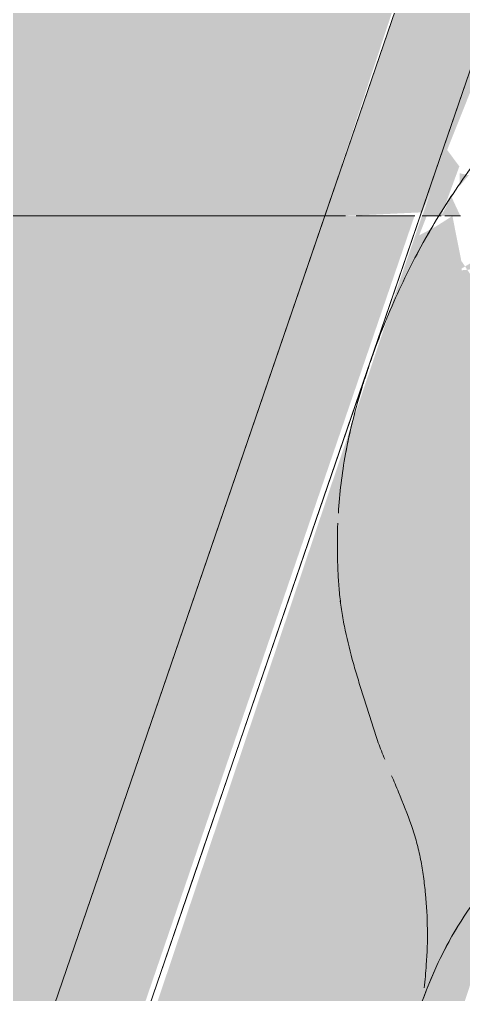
# Model space of a CAD drawing. Header units: millimetres. Extents: x 63432 to 177405, y -1987 to 27578.
# Drawn here: x 162818.87 to 162828.22, y 8823.12 to 8843.63 of the extents above; entities that cross this region are included whole.
import ezdxf

# ---------------------------------------------------------------- set-up
doc = ezdxf.new("R2010")
doc.units = ezdxf.units.MM
doc.layers.add('A-WALL-PATT', color=7, linetype='Continuous', lineweight=9)
for name, color, linetype, lineweight, true_color in [('I-FURN-16', 7, 'Continuous', 9, 0xd1b79e), ('I-FURN-19', 7, 'Continuous', 9, 0x242424), ('I-FURN-20', 7, 'Continuous', 9, 0x3a3a3a), ('I-FURN-21', 7, 'Continuous', 9, 0x666666), ('I-FURN-22', 7, 'Continuous', 9, 0x302a24), ('I-FURN-23', 7, 'Continuous', 9, 0x52463a), ('I-FURN-24', 7, 'Continuous', 9, 0x1e1e1e), ('I-FURN-25', 7, 'Continuous', 9, 0x987f66), ('I-FURN-26', 7, 'Continuous', 9, 0x2d2d2d), ('I-FURN-28', 7, 'Continuous', 9, 0x1a1a1a), ('I-FURN-30', 7, 'Continuous', 9, 0x4c4c4c), ('I-FURN-32', 7, 'Continuous', 9, 0x2a241e), ('I-FURN-33', 7, 'Continuous', 9, 0x5d4d3d), ('I-FURN-34', 7, 'Continuous', 9, 0xae8e6d), ('I-FURN-38', 7, 'Continuous', 9, 0xa58c72), ('I-FURN-50', 7, 'Continuous', 9, 0xd6b594), ('I-FURN-6', 7, 'Continuous', 9, 0xc0c0c0), ('I-FURN-61', 7, 'Continuous', 9, 0xcabbac), ('I-FURN-62', 7, 'Continuous', 9, 0x8b8b8b), ('I-FURN-63', 7, 'Continuous', 9, 0x4c443d), ('I-FURN-64', 7, 'Continuous', 9, 0x665b51), ('I-FURN-65', 7, 'Continuous', 9, 0x8b7c6d), ('I-FURN-68', 7, 'Continuous', 9, 0x423a31), ('I-FURN-69', 7, 'Continuous', 9, 0x786654), ('I-FURN-70', 7, 'Continuous', 9, 0x786d63), ('I-FURN-71', 7, 'Continuous', 9, 0xa59687)]:
    doc.layers.add(name, color=color, linetype=linetype, lineweight=lineweight, true_color=true_color)
doc.layers.add('I-FURN-17', color=7, linetype='Continuous', lineweight=9, true_color=0x111111, transparency=0.7)
doc.layers.add('I-FURN-18', color=7, linetype='Continuous', lineweight=9, true_color=0xe2b180, transparency=0.7)

# ---------------------------------------------------------------- blocks, each defined once
blk = doc.blocks.new('Chair - Tablet Arm - Chair - Tablet Arm-V78-Развертка 3_12-6')
at = {"layer": 'I-FURN-17'}
h = blk.add_hatch(color=256, dxfattribs=at)
h.paths.add_polyline_path([(-81463.851, 8450), (-81461.856, 8450), (-81328.433, 8839.5), (-81330.322, 8839.5), (-81463.865, 8450)])
h.paths.add_polyline_path([(-81323.251, 8834.684), (-81318.457, 8835.093), (-81318.019, 8837.444), (-81318.308, 8839.5), (-81327.233, 8839.5), (-81327.045, 8838.356), (-81325.945, 8837.044), (-81323.267, 8834.697)])
h.paths.add_polyline_path([(-81325.516, 8852.2), (-81312.542, 8852.2), (-81248.351, 9039.435), (-81261.773, 9039.435), (-81325.968, 8852.2)])
for points in [[(-81328.175, 8839.5), (-81327.871, 8839.5), (-81327.489, 8840.544), (-81327.781, 8840.936), (-81328.269, 8839.5)], [(-81327.481, 8840.134), (-81327.289, 8840.358), (-81327.486, 8840.4)], [(-81327.871, 8839.5), (-81327.468, 8839.5), (-81327.656, 8839.905)]]:
    blk.add_hatch(color=256, dxfattribs=at).paths.add_polyline_path(points)
h = blk.add_hatch(color=256, dxfattribs=at)
h.paths.add_polyline_path([(-81327.444, 8838.356), (-81327.071, 8838.396), (-81327.172, 8838.555), (-81327.437, 8838.396)])
h.paths.add_polyline_path([(-81329.43, 8816.663), (-81324.334, 8832.308), (-81324.08, 8834.384), (-81323.268, 8834.694), (-81326.822, 8837.178), (-81326.72, 8837.473), (-81327.448, 8838.555), (-81327.635, 8839.5), (-81327.993, 8839.272), (-81328.433, 8839.04), (-81335.286, 8818.671), (-81329.564, 8816.709)])
h = blk.add_hatch(color=256, dxfattribs=at)
h.paths.add_polyline_path([(-81325.654, 8836.172), (-81326.792, 8837.264), (-81326.11, 8836.565)])
h.paths.add_polyline_path([(-81325.966, 8836.662), (-81327.172, 8838.118), (-81326.72, 8837.473), (-81326.054, 8836.727)])
h.paths.add_polyline_path([(-81329.015, 8837.349), (-81328.175, 8839.5), (-81328.275, 8839.5), (-81328.833, 8837.879)])
at = {"layer": 'I-FURN-18'}
h = blk.add_hatch(color=256, dxfattribs=at)
h.paths.add_polyline_path([(-81157.593, 8839.5), (-81156.5, 8839.5), (-81156.5, 8852.2), (-81312.542, 8852.2), (-81315.428, 8843.165), (-81315.135, 8842.184), (-81314.547, 8839.5), (-81192.205, 8839.5)])
h.paths.add_polyline_path([(-81365.258, 8839.5), (-81330.322, 8839.5), (-81326.126, 8852.2), (-81397.8, 8852.2), (-81397.8, 8839.5)])
h = blk.add_hatch(color=256, dxfattribs=at)
h.paths.add_polyline_path([(-81324.21, 8839.5), (-81318.103, 8839.5), (-81318.417, 8840.854), (-81319.5, 8842.578), (-81320.719, 8843.362), (-81323.291, 8843.566), (-81326.126, 8841.717), (-81327.045, 8840.643), (-81327.172, 8839.5), (-81325.103, 8839.5)])
h.paths.add_polyline_path([(-81329.884, 8839.5), (-81328.269, 8839.577), (-81326.424, 8844.202), (-81324.032, 8846.25), (-81321.943, 8846.996), (-81318.594, 8846.364), (-81316.73, 8845.209), (-81315.566, 8843.381), (-81312.788, 8852.2), (-81325.968, 8852.2), (-81330.322, 8839.5)])
at = {"layer": 'I-FURN-16'}
blk.add_line((-81330.322, 8839.5), (-81397.8, 8839.5), dxfattribs=at)
at = {"layer": 'I-FURN-19'}
blk.add_open_spline([(-81327.538, 8824.524), (-81327.829, 8824.041), (-81328.073, 8823.525), (-81328.269, 8822.978)], degree=3, dxfattribs=at)
at = {"layer": 'I-FURN-21'}
blk.add_line((-81330.322, 8839.5), (-81468.248, 8437.217), dxfattribs=at)
at = {"layer": 'I-FURN-22'}
blk.add_line((-81327.829, 8840.911), (-81328.313, 8839.5), dxfattribs=at)
blk.add_open_spline([(-81327.907, 8839.524), (-81327.814, 8839.674), (-81327.719, 8839.822), (-81327.622, 8839.969)], degree=3, dxfattribs=at)
at = {"layer": 'I-FURN-23'}
blk.add_line((-81327.415, 8842.118), (-81327.821, 8840.936), dxfattribs=at)
at = {"layer": 'I-FURN-24'}
blk.add_line((-81328.313, 8839.5), (-81329.05, 8837.349), dxfattribs=at)
blk.add_open_spline([(-81329.015, 8837.349), (-81328.825, 8837.809), (-81328.514, 8838.472), (-81328.158, 8839.104), (-81328.04, 8839.303)], degree=3, knots=[-0.44444444, -0.44444444, -0.44444444, -0.44444444, -0.38888889, -0.36291465, -0.36291465, -0.36291465, -0.36291465], dxfattribs=at)
at = {"layer": 'I-FURN-25'}
for p, q in [((-81327.199, 8842.75), (-81327.415, 8842.118)), ((-81329.884, 8839.5), (-81330.322, 8839.5)), ((-81328.429, 8839.5), (-81329.658, 8839.5))]:
    blk.add_line(p, q, dxfattribs=at)
at = {"layer": 'I-FURN-26'}
for p, q in [((-81329.589, 8835.778), (-81329.05, 8837.349)), ((-81329.05, 8837.349), (-81329.375, 8836.402))]:
    blk.add_line(p, q, dxfattribs=at)
at = {"layer": 'I-FURN-26', "flags": 128}
blk.add_lwpolyline([(-81333.078, 8825.602), (-81332.269, 8827.96), (-81329.628, 8835.664)], dxfattribs=at)
at = {"layer": 'I-FURN-26'}
for points, knots in [([(-81329.371, 8836.402), (-81329.343, 8836.486), (-81329.23, 8836.806), (-81329.11, 8837.119), (-81329.015, 8837.349)], [-0.48197858, -0.48197858, -0.48197858, -0.48197858, -0.47222222, -0.44444444, -0.44444444, -0.44444444, -0.44444444]), ([(-81329.62, 8835.614), (-81329.589, 8835.722), (-81329.515, 8835.971), (-81329.434, 8836.219), (-81329.386, 8836.359)], [-0.51246248, -0.51246248, -0.51246248, -0.51246248, -0.5, -0.48368758, -0.48368758, -0.48368758, -0.48368758]), ([(-81330.035, 8833.245), (-81330.009, 8833.662), (-81329.925, 8834.369), (-81329.766, 8835.069), (-81329.691, 8835.356)], [-0.60302564, -0.60302564, -0.60302564, -0.60302564, -0.55555556, -0.52240548, -0.52240548, -0.52240548, -0.52240548]), ([(-81330.012, 8831.577), (-81330.023, 8831.696), (-81330.04, 8831.935), (-81330.06, 8832.419), (-81330.057, 8832.787), (-81330.046, 8833.032)], [-0.66666667, -0.66666667, -0.66666667, -0.66666667, -0.65277778, -0.63888889, -0.61111111, -0.61111111, -0.61111111, -0.61111111]), ([(-81329.059, 8828.068), (-81329.106, 8828.183), (-81329.174, 8828.357), (-81329.257, 8828.59), (-81329.313, 8828.766), (-81329.367, 8828.942), (-81329.442, 8829.176), (-81329.534, 8829.468), (-81329.642, 8829.817), (-81329.777, 8830.284), (-81329.891, 8830.751), (-81329.963, 8831.162), (-81329.987, 8831.34), (-81329.994, 8831.399)], [-0.8055556, -0.8055556, -0.8055556, -0.8055556, -0.7916667, -0.7847222, -0.7777778, -0.7708333, -0.7638889, -0.75, -0.7361111, -0.7222222, -0.6944444, -0.6805556, -0.6736111, -0.6736111, -0.6736111, -0.6736111]), ([(-81328.231, 8823.253), (-81328.211, 8823.416), (-81328.171, 8823.83), (-81328.151, 8824.491), (-81328.184, 8825.107), (-81328.235, 8825.535), (-81328.272, 8825.778), (-81328.303, 8825.959), (-81328.341, 8826.14), (-81328.402, 8826.379), (-81328.531, 8826.792), (-81328.718, 8827.258), (-81328.866, 8827.605), (-81328.915, 8827.721)], [-0.990012, -0.990012, -0.990012, -0.990012, -0.9722222, -0.9444444, -0.9166667, -0.9027778, -0.8958333, -0.8888889, -0.8819444, -0.875, -0.8611111, -0.8333333, -0.8194444, -0.8194444, -0.8194444, -0.8194444])]:
    blk.add_open_spline(points, degree=3, knots=knots, dxfattribs=at)
at = {"layer": 'I-FURN-28'}
blk.add_line((-81329.05, 8837.349), (-81328.313, 8839.5), dxfattribs=at)
at = {"layer": 'I-FURN-30'}
blk.add_line((-81335.436, 8818.723), (-81333.078, 8825.602), dxfattribs=at)
at = {"layer": 'I-FURN-32'}
blk.add_line((-81328.313, 8839.5), (-81327.821, 8840.936), dxfattribs=at)
at = {"layer": 'I-FURN-33'}
blk.add_line((-81327.808, 8840.974), (-81327.415, 8842.118), dxfattribs=at)
at = {"layer": 'I-FURN-34'}
for p, q in [((-81327.415, 8842.118), (-81327.199, 8842.75)), ((-81330.322, 8839.5), (-81329.884, 8839.5)), ((-81329.658, 8839.5), (-81328.429, 8839.5))]:
    blk.add_line(p, q, dxfattribs=at)
at = {"layer": 'I-FURN-38'}
blk.add_line((-81325.968, 8852.2), (-81330.322, 8839.5), dxfattribs=at)
at = {"layer": 'I-FURN-50'}
blk.add_line((-81397.8, 8839.5), (-81330.322, 8839.5), dxfattribs=at)
blk = doc.blocks.new('Chair - Tablet Arm - Chair - Tablet Arm-V81-Развертка 3_12-6')
at = {"layer": 'I-FURN-16'}
blk.add_line((-81397.8, 8839.5), (-81330.322, 8839.5), dxfattribs=at)
at = {"layer": 'I-FURN-20'}
blk.add_line((-81328.313, 8839.5), (-81329.05, 8837.349), dxfattribs=at)
blk.add_open_spline([(-81329.015, 8837.349), (-81328.825, 8837.809), (-81328.514, 8838.472), (-81328.158, 8839.104), (-81328.04, 8839.303)], degree=3, knots=[-0.44444444, -0.44444444, -0.44444444, -0.44444444, -0.38888889, -0.36291465, -0.36291465, -0.36291465, -0.36291465], dxfattribs=at)
at = {"layer": 'I-FURN-21'}
blk.add_line((-81335.436, 8818.723), (-81333.078, 8825.602), dxfattribs=at)
at = {"layer": 'I-FURN-26'}
blk.add_line((-81329.05, 8837.349), (-81328.313, 8839.5), dxfattribs=at)
at = {"layer": 'I-FURN-30'}
for p, q in [((-81329.589, 8835.778), (-81329.05, 8837.349)), ((-81329.05, 8837.349), (-81329.375, 8836.402))]:
    blk.add_line(p, q, dxfattribs=at)
at = {"layer": 'I-FURN-30', "flags": 128}
blk.add_lwpolyline([(-81333.078, 8825.602), (-81332.269, 8827.96), (-81329.628, 8835.664)], dxfattribs=at)
at = {"layer": 'I-FURN-30'}
for points, knots in [([(-81329.371, 8836.402), (-81329.343, 8836.486), (-81329.23, 8836.806), (-81329.11, 8837.119), (-81329.015, 8837.349)], [-0.48197858, -0.48197858, -0.48197858, -0.48197858, -0.47222222, -0.44444444, -0.44444444, -0.44444444, -0.44444444]), ([(-81329.62, 8835.614), (-81329.589, 8835.722), (-81329.515, 8835.971), (-81329.434, 8836.219), (-81329.386, 8836.359)], [-0.51246248, -0.51246248, -0.51246248, -0.51246248, -0.5, -0.48368758, -0.48368758, -0.48368758, -0.48368758]), ([(-81330.035, 8833.245), (-81330.009, 8833.662), (-81329.925, 8834.369), (-81329.766, 8835.069), (-81329.691, 8835.356)], [-0.60302564, -0.60302564, -0.60302564, -0.60302564, -0.55555556, -0.52240548, -0.52240548, -0.52240548, -0.52240548]), ([(-81330.012, 8831.577), (-81330.023, 8831.696), (-81330.04, 8831.935), (-81330.06, 8832.419), (-81330.057, 8832.787), (-81330.046, 8833.032)], [-0.66666667, -0.66666667, -0.66666667, -0.66666667, -0.65277778, -0.63888889, -0.61111111, -0.61111111, -0.61111111, -0.61111111]), ([(-81329.059, 8828.068), (-81329.106, 8828.183), (-81329.174, 8828.357), (-81329.257, 8828.59), (-81329.313, 8828.766), (-81329.367, 8828.942), (-81329.442, 8829.176), (-81329.534, 8829.468), (-81329.642, 8829.817), (-81329.777, 8830.284), (-81329.891, 8830.751), (-81329.963, 8831.162), (-81329.987, 8831.34), (-81329.994, 8831.399)], [-0.8055556, -0.8055556, -0.8055556, -0.8055556, -0.7916667, -0.7847222, -0.7777778, -0.7708333, -0.7638889, -0.75, -0.7361111, -0.7222222, -0.6944444, -0.6805556, -0.6736111, -0.6736111, -0.6736111, -0.6736111]), ([(-81328.231, 8823.253), (-81328.211, 8823.416), (-81328.171, 8823.83), (-81328.151, 8824.491), (-81328.184, 8825.107), (-81328.235, 8825.535), (-81328.272, 8825.778), (-81328.303, 8825.959), (-81328.341, 8826.14), (-81328.402, 8826.379), (-81328.531, 8826.792), (-81328.718, 8827.258), (-81328.866, 8827.605), (-81328.915, 8827.721)], [-0.990012, -0.990012, -0.990012, -0.990012, -0.9722222, -0.9444444, -0.9166667, -0.9027778, -0.8958333, -0.8888889, -0.8819444, -0.875, -0.8611111, -0.8333333, -0.8194444, -0.8194444, -0.8194444, -0.8194444])]:
    blk.add_open_spline(points, degree=3, knots=knots, dxfattribs=at)
blk.add_open_spline([(-81327.538, 8824.524), (-81327.829, 8824.041), (-81328.073, 8823.525), (-81328.269, 8822.978)], degree=3, dxfattribs=at)
at = {"layer": 'I-FURN-38'}
for p, q in [((-81327.415, 8842.118), (-81327.199, 8842.75)), ((-81330.322, 8839.5), (-81329.884, 8839.5)), ((-81329.658, 8839.5), (-81328.429, 8839.5))]:
    blk.add_line(p, q, dxfattribs=at)
at = {"layer": 'I-FURN-61'}
blk.add_line((-81330.322, 8839.5), (-81397.8, 8839.5), dxfattribs=at)
at = {"layer": 'I-FURN-62'}
blk.add_line((-81330.322, 8839.5), (-81468.248, 8437.217), dxfattribs=at)
at = {"layer": 'I-FURN-63'}
blk.add_line((-81327.829, 8840.911), (-81328.313, 8839.5), dxfattribs=at)
blk.add_open_spline([(-81327.907, 8839.524), (-81327.814, 8839.674), (-81327.719, 8839.822), (-81327.622, 8839.969)], degree=3, dxfattribs=at)
at = {"layer": 'I-FURN-64'}
blk.add_line((-81327.415, 8842.118), (-81327.821, 8840.936), dxfattribs=at)
at = {"layer": 'I-FURN-65'}
for p, q in [((-81327.199, 8842.75), (-81327.415, 8842.118)), ((-81329.884, 8839.5), (-81330.322, 8839.5)), ((-81328.429, 8839.5), (-81329.658, 8839.5))]:
    blk.add_line(p, q, dxfattribs=at)
at = {"layer": 'I-FURN-68'}
blk.add_line((-81328.313, 8839.5), (-81327.821, 8840.936), dxfattribs=at)
at = {"layer": 'I-FURN-69'}
blk.add_line((-81327.808, 8840.974), (-81327.415, 8842.118), dxfattribs=at)
at = {"layer": 'I-FURN-71'}
blk.add_line((-81325.968, 8852.2), (-81330.322, 8839.5), dxfattribs=at)
blk = doc.blocks.new('Chair - Tablet Arm - Chair - Tablet Arm-V88-Развертка 3_12-6')
at = {"layer": 'I-FURN-21'}
for p, q in [((-81329.05, 8837.349), (-81328.313, 8839.5)), ((-81327.871, 8839.5), (-81328.275, 8839.5))]:
    blk.add_line(p, q, dxfattribs=at)
at = {"layer": 'I-FURN-6'}
for p, q in [((-81261.557, 9040.064), (-81468.258, 8437.188)), ((-81330.322, 8839.5), (-81397.8, 8839.5))]:
    blk.add_line(p, q, dxfattribs=at)
blk.add_open_spline([(-81326.126, 8826.298), (-81326.606, 8825.828), (-81327.452, 8824.808), (-81328.041, 8823.617), (-81328.269, 8822.978)], degree=3, dxfattribs=at)
at = {"layer": 'I-FURN-61'}
blk.add_line((-81397.8, 8839.5), (-81330.322, 8839.5), dxfattribs=at)
at = {"layer": 'I-FURN-62'}
for p, q in [((-81329.884, 8839.5), (-81330.322, 8839.5)), ((-81328.429, 8839.5), (-81329.658, 8839.5)), ((-81327.468, 8839.5), (-81327.795, 8839.5))]:
    blk.add_line(p, q, dxfattribs=at)
at = {"layer": 'I-FURN-62', "flags": 128}
for points in [[(-81327.199, 8842.75), (-81327.829, 8840.911), (-81329.375, 8836.402)], [(-81335.436, 8818.723), (-81332.269, 8827.96), (-81329.589, 8835.778), (-81329.05, 8837.349)]]:
    blk.add_lwpolyline(points, dxfattribs=at)
at = {"layer": 'I-FURN-62'}
for points, knots in [([(-81327.622, 8839.969), (-81327.35, 8840.379), (-81326.915, 8840.974), (-81326.342, 8841.613), (-81325.996, 8841.951), (-81325.772, 8842.148), (-81325.587, 8842.301), (-81325.397, 8842.454), (-81325.054, 8842.72), (-81324.534, 8843.079), (-81323.984, 8843.37), (-81323.589, 8843.519), (-81323.361, 8843.586), (-81323.189, 8843.625), (-81323.016, 8843.656), (-81322.783, 8843.688), (-81322.37, 8843.72), (-81321.949, 8843.705), (-81321.645, 8843.667), (-81321.585, 8843.659)], [-0.3333333, -0.3333333, -0.3333333, -0.3333333, -0.2777778, -0.25, -0.2361111, -0.2222222, -0.2152778, -0.2083333, -0.1944444, -0.1666667, -0.1388889, -0.125, -0.1180556, -0.1111111, -0.1041667, -0.0972222, -0.0833333, -0.0555556, -0.0487546, -0.0487546, -0.0487546, -0.0487546]), ([(-81330.035, 8833.245), (-81330.009, 8833.662), (-81329.901, 8834.565), (-81329.611, 8835.699), (-81329.288, 8836.656), (-81328.931, 8837.583), (-81328.401, 8838.713), (-81327.894, 8839.559), (-81327.622, 8839.969)], [-0.6030256, -0.6030256, -0.6030256, -0.6030256, -0.5555556, -0.5, -0.4722222, -0.4444444, -0.3888889, -0.3333333, -0.3333333, -0.3333333, -0.3333333]), ([(-81329.059, 8828.068), (-81329.106, 8828.183), (-81329.174, 8828.357), (-81329.257, 8828.59), (-81329.313, 8828.766), (-81329.367, 8828.942), (-81329.442, 8829.176), (-81329.534, 8829.468), (-81329.642, 8829.817), (-81329.777, 8830.284), (-81329.891, 8830.751), (-81329.963, 8831.162), (-81329.994, 8831.399), (-81330.019, 8831.636), (-81330.04, 8831.935), (-81330.06, 8832.419), (-81330.057, 8832.787), (-81330.046, 8833.032)], [-0.8055556, -0.8055556, -0.8055556, -0.8055556, -0.7916667, -0.7847222, -0.7777778, -0.7708333, -0.7638889, -0.75, -0.7361111, -0.7222222, -0.6944444, -0.6805556, -0.6736111, -0.6666667, -0.6527778, -0.6388889, -0.6111111, -0.6111111, -0.6111111, -0.6111111]), ([(-81328.231, 8823.253), (-81328.211, 8823.416), (-81328.171, 8823.83), (-81328.151, 8824.491), (-81328.184, 8825.107), (-81328.235, 8825.535), (-81328.272, 8825.778), (-81328.303, 8825.959), (-81328.341, 8826.14), (-81328.402, 8826.379), (-81328.531, 8826.792), (-81328.718, 8827.258), (-81328.866, 8827.605), (-81328.915, 8827.721)], [-0.990012, -0.990012, -0.990012, -0.990012, -0.9722222, -0.9444444, -0.9166667, -0.9027778, -0.8958333, -0.8888889, -0.8819444, -0.875, -0.8611111, -0.8333333, -0.8194444, -0.8194444, -0.8194444, -0.8194444])]:
    blk.add_open_spline(points, degree=3, knots=knots, dxfattribs=at)
at = {"layer": 'I-FURN-70'}
for p, q in [((-81328.313, 8839.5), (-81327.821, 8840.936)), ((-81328.275, 8839.5), (-81327.871, 8839.5))]:
    blk.add_line(p, q, dxfattribs=at)
at = {"layer": 'I-FURN-71'}
for p, q in [((-81327.808, 8840.974), (-81327.199, 8842.75)), ((-81330.322, 8839.5), (-81329.884, 8839.5)), ((-81329.658, 8839.5), (-81328.429, 8839.5)), ((-81327.795, 8839.5), (-81327.468, 8839.5))]:
    blk.add_line(p, q, dxfattribs=at)

msp = doc.modelspace()

# ---------------------------------------------------------------- hatches: boundary and pattern name
at = {"layer": 'A-WALL-PATT'}
h = msp.add_hatch(color=256, dxfattribs=at)
h.paths.add_polyline_path([(160606.618, 8450), (161691.753, 8450), (161825.295, 8839.5), (161732.418, 8839.5), (161732.418, 8852.2), (161829.65, 8852.2), (161893.845, 9039.435), (161693.893, 9039.435), (161693.893, 9052.135), (161950.358, 9052.135), (161960.047, 9050.621), (161968.812, 9046.221), (161975.816, 9039.357), (161980.941, 9029.081), (162041.586, 8852.2), (162075.318, 8852.2), (162075.318, 8840.405), (162077.828, 8840.698), (162088.487, 8844.86), (162096.149, 8849.899), (162103.516, 8857.899), (162108.392, 8866.344), (162111.352, 8876.231), (162126.456, 8961.891), (162120.202, 8962.994), (162158.249, 9178.767), (162164.452, 9177.381), (162151.27, 9102.622), (162163.777, 9100.416), (162123.239, 8871.957), (162120.053, 8861.314), (162113.418, 8849.822), (162103.511, 8839.644), (162093.226, 8832.879), (162080.757, 8828.34), (162067.577, 8826.8), (162050.294, 8826.8), (162179.653, 8450), (162691.753, 8450), (162825.295, 8839.5), (162732.418, 8839.5), (162732.418, 8852.2), (162829.65, 8852.2), (162893.845, 9039.435), (162693.893, 9039.435), (162693.893, 9052.135), (162950.358, 9052.135), (162960.047, 9050.621), (162968.812, 9046.221), (162975.816, 9039.357), (162980.941, 9029.081), (163041.586, 8852.2), (163075.318, 8852.2), (163075.318, 8840.405), (163077.828, 8840.698), (163088.487, 8844.86), (163096.149, 8849.899), (163103.516, 8857.899), (163108.392, 8866.344), (163111.352, 8876.231), (163126.456, 8961.891), (163120.202, 8962.994), (163158.249, 9178.767), (163164.452, 9177.381), (163151.27, 9102.622), (163163.777, 9100.416), (163123.239, 8871.957), (163120.053, 8861.314), (163113.418, 8849.822), (163103.516, 8839.647), (163093.226, 8832.879), (163080.757, 8828.34), (163067.246, 8826.8), (163050.294, 8826.8), (163179.653, 8450), (163691.753, 8450), (163825.295, 8839.5), (163732.418, 8839.5), (163732.418, 8852.2), (163829.65, 8852.2), (163893.845, 9039.435), (163693.893, 9039.435), (163693.893, 9052.135), (163950.358, 9052.135), (163960.047, 9050.621), (163968.812, 9046.221), (163975.816, 9039.357), (163980.941, 9029.081), (164041.586, 8852.2), (164075.318, 8852.2), (164075.318, 8840.405), (164077.828, 8840.698), (164088.487, 8844.86), (164096.149, 8849.899), (164103.516, 8857.899), (164108.392, 8866.344), (164111.352, 8876.231), (164126.456, 8961.891), (164120.202, 8962.994), (164158.249, 9178.767), (164164.452, 9177.381), (164151.27, 9102.622), (164163.777, 9100.416), (164123.239, 8871.957), (164120.053, 8861.314), (164113.418, 8849.822), (164103.511, 8839.644), (164093.226, 8832.879), (164080.757, 8828.34), (164067.577, 8826.8), (164050.294, 8826.8), (164179.653, 8450), (164234.618, 8450), (164234.618, 13150), (160606.618, 13150), (160606.618, 9070.657)])
h.paths.add_polyline_path([(161707.188, 8450), (162164.048, 8450), (162034.715, 8826.8), (161836.273, 8826.538), (161831.646, 8813.228), (161830.857, 8810.703), (161717.284, 8479.447)])
h.paths.add_polyline_path([(162928.803, 8450), (163164.048, 8450), (163034.715, 8826.8), (162836.273, 8826.538), (162831.646, 8813.228), (162830.857, 8810.703), (162707.188, 8450), (162859.581, 8450)])
h.paths.add_polyline_path([(164164.048, 8450), (164034.715, 8826.8), (163836.273, 8826.538), (163831.646, 8813.228), (163830.857, 8810.703), (163707.188, 8450), (164140.184, 8450)])
h.paths.add_polyline_path([(161959.698, 8852.2), (162028.16, 8852.2), (161968.226, 9026.768), (161961.431, 9035.887), (161950.358, 9039.435), (161907.27, 9039.435), (161843.075, 8852.2), (161925.089, 8852.2)])
h.paths.add_polyline_path([(163999.118, 8852.2), (164028.16, 8852.2), (163968.226, 9026.768), (163961.431, 9035.887), (163950.358, 9039.435), (163907.27, 9039.435), (163843.075, 8852.2), (163967.129, 8852.2)])
h.paths.add_polyline_path([(163019.772, 8852.2), (163028.16, 8852.2), (162968.226, 9026.768), (162961.431, 9035.887), (162950.358, 9039.435), (162907.27, 9039.435), (162843.075, 8852.2), (163013.984, 8852.2)])
h.paths.add_polyline_path([(162898.989, 9055.4), (162441.437, 9055.4), (162441.437, 9074.45), (163024.518, 9074.45), (163024.518, 9055.4), (162901.398, 9055.4)])
h.paths.add_polyline_path([(161717.421, 9055.4), (161441.437, 9055.4), (161441.437, 9074.45), (162024.518, 9074.45), (162024.518, 9055.4), (161752.033, 9055.4)])
h.paths.add_polyline_path([(164004.006, 9055.4), (163441.437, 9055.4), (163441.437, 9074.45), (164024.518, 9074.45), (164024.518, 9055.4), (164005.468, 9055.4)])

# ---------------------------------------------------------------- block references
at = {"layer": 'I-FURN-16'}
msp.add_blockref('Chair - Tablet Arm - Chair - Tablet Arm-V78-Развертка 3_12-6', (244155.618, 0), dxfattribs=at)
at = {"layer": 'I-FURN-6'}
msp.add_blockref('Chair - Tablet Arm - Chair - Tablet Arm-V88-Развертка 3_12-6', (244155.618, 0), dxfattribs=at)
at = {"layer": 'I-FURN-61'}
msp.add_blockref('Chair - Tablet Arm - Chair - Tablet Arm-V81-Развертка 3_12-6', (244155.618, 0), dxfattribs=at)

doc.saveas('drawing.dxf')
